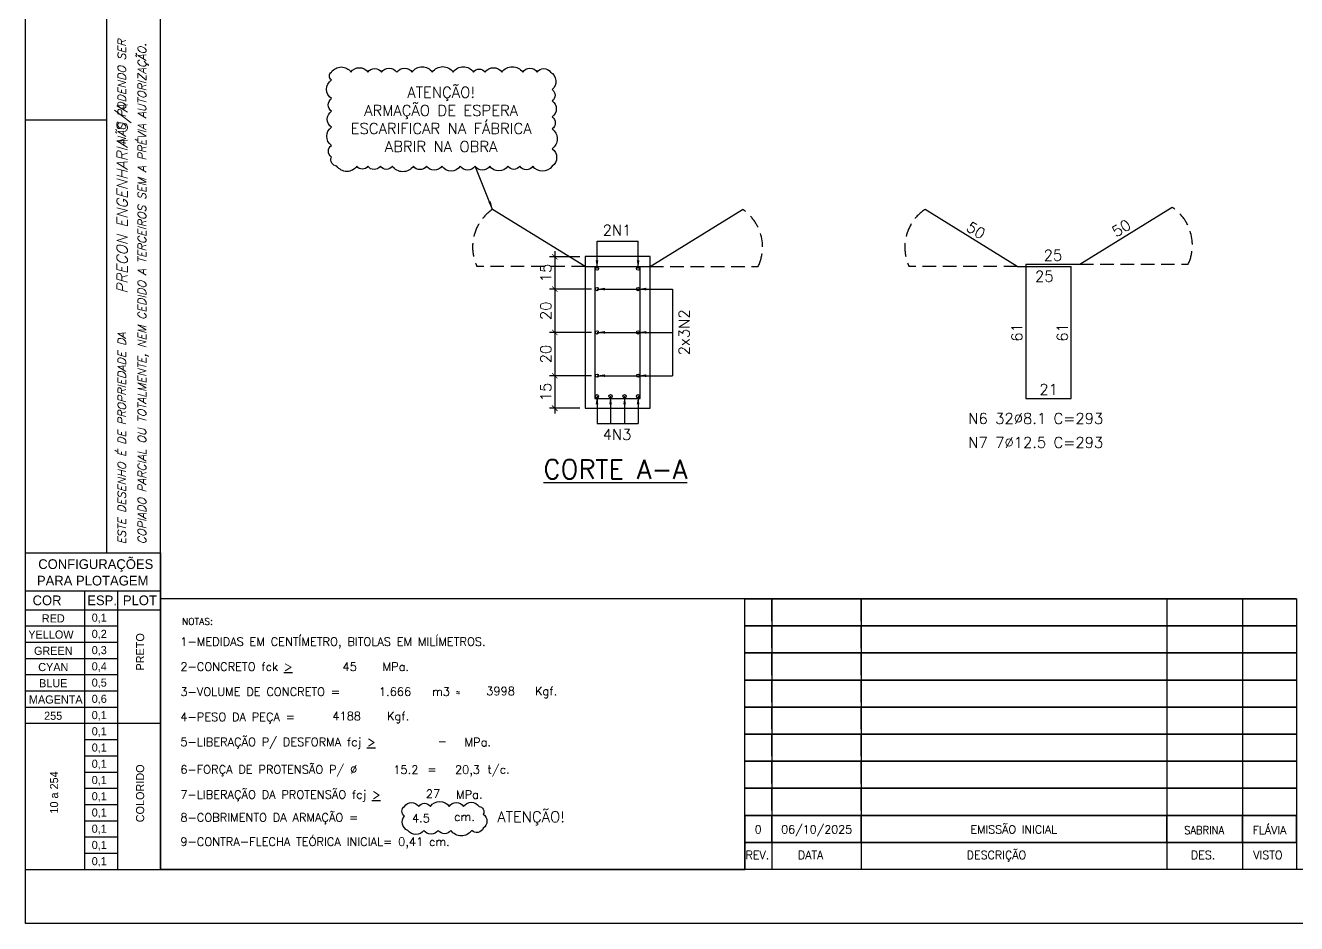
# Model space of a CAD drawing. Header units: centimetres. Extents: x 0 to 6700, y 10 to 1495.
# Drawn here: x 2300 to 3475, y 10 to 840 of the extents above; entities that cross this region are included whole.
import ezdxf
from ezdxf.enums import TextEntityAlignment as Align

# ---------------------------------------------------------------- set-up
doc = ezdxf.new("R2010")
doc.units = ezdxf.units.CM
doc.header["$LTSCALE"] = 50
doc.header["$MEASUREMENT"] = 0
doc.header["$PDMODE"] = 67
doc.linetypes.add('HIDDEN', pattern=[0.375, 0.25, -0.125])
for name, color, linetype in [('COTAS-PRECON', 1, 'Continuous'), ('FORMATO-PRECON', 2, 'Continuous'), ('LINHA-01-PRECON', 1, 'Continuous'), ('LINHA-02-PRECON', 2, 'Continuous'), ('LINHA-04-PRECON', 4, 'Continuous'), ('LINHA-05-PRECON', 5, 'Continuous'), ('LINHA-PRECON-TRACEJADA', 1, 'HIDDEN'), ('NOTAS-PRECON', 2, 'Continuous'), ('X1', 2, 'Continuous')]:
    doc.layers.add(name, color=color, linetype=linetype)
doc.styles.add('PRECON-ROMANS', font='romans.shx')
doc.styles.add('R060', font='ACENT.shx', dxfattribs={"height": 75})
doc.styles.add('ROMANS', font='ROMANS.SHX', dxfattribs={"oblique": 15, "height": 3})
doc.styles.get("Standard").update_dxf_attribs({"font": 'romans.shx'})
doc.dimstyles.new('ESC50-25', dxfattribs={"dimscale": 50, "dimtxt": 0.2, "dimasz": 0.1, "dimexe": 0.1, "dimexo": 0.1, "dimgap": 0.065, "dimtad": 1, "dimdec": 1, "dimlfac": 0.5, "dimzin": 12, "dimdsep": 46, "dimtxsty": 'Standard', "dimblk": 'ARCHTICK', "dimcen": 0.09, "dimdle": 0.1, "dimclrd": 256, "dimclre": 256, "dimclrt": 2, "dimaunit": 1, "dimazin": 0, "dimtfac": 1, "dimtdec": 1, "dimtix": 1, "dimtmove": 1, "dimatfit": 3, "dimfxl": 1, "dimtolj": 1, "dimtzin": 0, "dimlwd": -1, "dimlwe": -1, "dimarcsym": 0})
doc.dimstyles.new('ESC50-50', dxfattribs={"dimscale": 50, "dimtxt": 0.2, "dimasz": 0.15, "dimexe": 0.15, "dimexo": 0.15, "dimgap": 0.08, "dimtad": 1, "dimdec": 1, "dimzin": 12, "dimdsep": 46, "dimtxsty": 'Standard', "dimblk": 'ARCHTICK', "dimcen": 0.09, "dimdle": 0.15, "dimclrd": 256, "dimclre": 256, "dimclrt": 2, "dimazin": 3, "dimtfac": 1, "dimtdec": 1, "dimtix": 1, "dimtmove": 2, "dimatfit": 2, "dimfxl": 0.15, "dimtolj": 1, "dimtzin": 0, "dimarcsym": 0})

# ---------------------------------------------------------------- blocks, each defined once
blk = doc.blocks.new('REV-A3-V')
at = {"layer": 'FORMATO-PRECON', "color": 1}
for p, q in [((780, 50), (780, 9.1)), ((920, 50), (920, 9.1))]:
    blk.add_line(p, q, dxfattribs=at)
for points in [[(1020, 50), (0, 50)], [(50, 9.1), (50, 50)], [(50, 50), (50, 0)], [(215, 9.1), (215, 50)], [(215, 50), (215, 0)], [(780, 50), (780, 0)], [(920, 50), (920, 0)]]:
    blk.add_lwpolyline(points, dxfattribs=at)
blk.add_lwpolyline([(1020, 0), (0, 0), (0, 50), (1020, 50)], close=True, dxfattribs=at)
at = {"layer": 'FORMATO-PRECON', "color": 2, "style": 'PRECON-ROMANS', "flags": 12}
for p in [(24.8, 24), (132.8, 24), (497.2, 24)]:
    blk.add_attdef('X', text='', height=15, dxfattribs=at).set_placement(p, align=Align.MIDDLE_CENTER)
at = {"layer": 'FORMATO-PRECON', "style": 'PRECON-ROMANS', "flags": 12}
for p in [(849.1, 22.6), (970, 22.6)]:
    blk.add_attdef('X', text='', height=15, dxfattribs=at).set_placement(p, align=Align.MIDDLE_CENTER)
blk = doc.blocks.new('A$C6E105C5C')
at = {"layer": 'FORMATO-PRECON', "color": 6}
for q in [(1020, 50), (0, 0)]:
    blk.add_line((0, 50), q, dxfattribs=at)
at = {"layer": 'FORMATO-PRECON', "color": 3}
blk.add_lwpolyline([(0, 50), (1020, 50), (1020, 0), (0, 0)], close=True, dxfattribs=at)
at = {"layer": 'FORMATO-PRECON', "color": 1}
for points in [[(50, 50), (50, 0)], [(215, 50), (215, 0)], [(780, 50), (780, 0)], [(920, 50), (920, 0)]]:
    blk.add_lwpolyline(points, dxfattribs=at)
at = {"layer": 'FORMATO-PRECON', "style": 'ROMANS'}
for s, p in [('REV.', (1.3, 19.2)), ('DATA', (98.1, 19.2)), ('DESCRIÇÃO', (410.2, 19.2)), ('DES.', (824.6, 19.2)), ('VISTO', (940, 19.2))]:
    blk.add_text(s, height=15, dxfattribs=at).set_placement(p)
blk = doc.blocks.new('A$C0AF02B9D')
at = {"layer": 'FORMATO-PRECON', "color": 1}
for p, q in [((0, 585), (250, 585)), ((0, 0), (0, 585)), ((250, 585), (250, 0)), ((0, 480), (250, 480)), ((0, 450), (170.7, 450)), ((0, 420), (170.7, 420)), ((0, 390), (170.7, 390)), ((0, 360), (170.7, 360)), ((0, 330), (170.7, 330)), ((0, 300), (170.7, 300)), ((110.1, 240), (170.7, 240)), ((110.1, 210), (170.7, 210)), ((110.1, 180), (170.7, 180)), ((110.1, 150), (170.7, 150)), ((110.1, 150), (170.7, 150)), ((110.1, 120), (170.7, 120)), ((110.1, 120), (170.7, 120)), ((110.1, 90), (170.7, 90)), ((110.1, 90), (170.7, 90)), ((110.1, 60), (170.7, 60)), ((110.1, 60), (170.7, 60)), ((110.1, 30), (170.7, 30)), ((110.1, 30), (170.7, 30)), ((0, 0), (250, 0)), ((110.1, 0), (170.7, 0)), ((110.1, 0), (170.7, 0)), ((110.1, 0), (170.7, 0))]:
    blk.add_line(p, q, dxfattribs=at)
at = {"layer": 'FORMATO-PRECON'}
for p, q in [((0, 515), (250, 515)), ((110.1, 0), (110.1, 515)), ((170.7, 0), (170.7, 515)), ((0, 270), (250, 270))]:
    blk.add_line(p, q, dxfattribs=at)
at = {"layer": 'FORMATO-PRECON', "style": 'R060'}
for s, p in [('CONFIGURAÇÕES ', (133.4, 563.9)), ('PARA PLOTAGEM', (124.3, 533.7)), ('COR', (40, 497.3)), ('ESP.', (141.8, 497.3)), ('PLOT', (211.6, 497.3))]:
    blk.add_text(s, height=18, dxfattribs=at).set_placement(p, align=Align.MIDDLE)
at = {"layer": 'FORMATO-PRECON', "color": 1, "style": 'R060'}
for s, p in [('RED', (51.5, 464)), ('0,1', (136.5, 464)), ('YELLOW', (47.2, 434)), ('0,2', (136.5, 434)), ('GREEN', (51.5, 404)), ('0,3', (136.5, 404)), ('CYAN', (51.5, 374)), ('0,4', (136.5, 374)), ('0,5', (136.5, 344)), ('BLUE', (51.5, 344)), ('MAGENTA', (56.1, 314)), ('0,6', (136.5, 314)), ('255', (51.3, 284)), ('0,1', (136.5, 284)), ('0,1', (136.5, 254)), ('0,1', (136.5, 224)), ('0,1', (136.5, 194)), ('0,1', (136.5, 164)), ('0,1', (136.5, 134)), ('0,1', (136.5, 104)), ('0,1', (136.5, 74)), ('0,1', (136.5, 44)), ('0,1', (136.5, 14))]:
    blk.add_text(s, height=15, dxfattribs=at).set_placement(p, align=Align.MIDDLE)
for s, p in [('PRETO', (212, 402.1)), ('COLORIDO', (212, 140.6)), ('10 a 254', (53, 142.2))]:
    blk.add_text(s, height=15, rotation=90, dxfattribs=at).set_placement(p, align=Align.MIDDLE)
blk = doc.blocks.new('A$C432D58B7')
at = {"layer": 'LINHA-01-PRECON'}
blk.add_blockref('A$C0AF02B9D', (0, 0), dxfattribs=at)
blk = doc.blocks.new('A$C550964AD')
at = {"layer": 'LINHA-01-PRECON'}
blk.add_blockref('A$C432D58B7', (0, 0), dxfattribs=at)
blk = doc.blocks.new('A$C12EB5E76')
at = {"layer": 'FORMATO-PRECON', "color": 6}
blk.add_line((35.3, 3089.3), (35.3, 1939.3), dxfattribs=at)
at = {"layer": 'FORMATO-PRECON'}
for points in [[(-114.7, 1254.3), (-114.7, 4224.3), (4085.3, 4224.3), (4085.3, 1254.3)], [(135.3, 1939.3), (135.3, 3089.3), (35.3, 3089.3), (35.3, 1939.3)]]:
    blk.add_lwpolyline(points, close=True, dxfattribs=at)
at = {"layer": 'FORMATO-PRECON', "color": 6}
blk.add_lwpolyline([(135.3, 1354.3), (135.3, 4124.3), (3985.3, 4124.3), (3985.3, 1354.3)], close=True, dxfattribs=at)
at = {"layer": 'FORMATO-PRECON'}
blk.add_lwpolyline([(-114.7, 2739.3), (35.3, 2739.3)], dxfattribs=at)
at = {"layer": 'LINHA-05-PRECON'}
blk.add_blockref('A$C550964AD', (-114.7, 1354.3), dxfattribs=at)
at = {"layer": 'FORMATO-PRECON', "style": 'ROMANS', "oblique": 15}
for s, p in [('ESTE DESENHO É DE PROPRIEDADE DA                            NÃO PODENDO SER', (70.9, 1955.1)), ('COPIADO PARCIAL OU TOTALMENTE, NEM CEDIDO A TERCEIROS SEM A PRÉVIA AUTORIZAÇÃO.', (108.3, 1955.1))]:
    blk.add_text(s, height=15, rotation=90, dxfattribs=at).set_placement(p)
at = {"layer": 'FORMATO-PRECON', "color": 3, "style": 'ROMANS', "oblique": 15}
blk.add_text('PRECON ENGENHARIA S/A', height=20, rotation=90, dxfattribs=at).set_placement((74, 2418.3))
blk = doc.blocks.new('NOTAS')
at = {"layer": 'NOTAS-PRECON', "color": 3, "style": 'ROMANS'}
blk.add_text('NOTAS:', height=11.93, dxfattribs=at).set_placement((9112.7, 411.6))
at = {"layer": 'NOTAS-PRECON', "style": 'ROMANS'}
for s, height, p in [('1-MEDIDAS EM CENTÍMETRO, BITOLAS EM MILÍMETROS. ', 14.918, (9109.9, 374)), ('2-CONCRETO fck %%U>%%U ', 14.918, (9109.9, 329.3)), ('3-VOLUME DE CONCRETO =', 14.918, (9109.9, 284.5)), ('≈ ', 14.92, (9601.3, 284.5)), ('4-PESO DA PEÇA =', 14.918, (9109.9, 239.7)), ('5-LIBERAÇÃO P/ DESFORMA fcj %%U>', 14.918, (9109.9, 195)), ('6-FORÇA DE PROTENSÃO P/ %%C', 14.918, (9109.8, 145.9)), ('t/c.', 14.92, (9658.1, 145.9)), ('=', 14.9, (9550.9, 145.9)), ('7-LIBERAÇÃO DA PROTENSÃO fcj %%U>', 14.918, (9109.8, 101.2)), ('MPa.', 14.92, (9601.8, 101.2)), ('8-COBRIMENTO DA ARMAÇÃO =', 14.918, (9109.9, 60.3)), ('9-CONTRA-FLECHA TEÓRICA INICIAL= 0,41 cm.', 14.918, (9109.9, 17.1))]:
    blk.add_text(s, height=height, dxfattribs=at).set_placement(p)
at = {"layer": 'NOTAS-PRECON', "color": 2, "style": 'PRECON-ROMANS'}
for s, p in [('   MPa.', (9477.7, 336.7)), ('m3', (9575.1, 292.2)), ('Kgf.', (9762.6, 293.3)), ('Kgf.', (9498.6, 248.6)), ('MPa.', (9640.7, 202.1)), ('cm.', (9616.9, 69.1))]:
    blk.add_text(s, height=14.92, dxfattribs=at).set_placement(p, align=Align.MIDDLE_CENTER)
at = {"layer": 'NOTAS-PRECON', "color": 2, "style": 'PRECON-ROMANS', "flags": 8}
for tag, p in [('A', (9412.1, 336.7)), ('B', (9493.1, 292.2)), ('C', (9681.4, 293.3)), ('D', (9406.7, 248.6)), ('E', (9577.4, 203.8)), ('F', (9512.4, 153)), ('G', (9622.3, 153)), ('H', (9560.8, 110)), ('I', (9539.2, 69.1))]:
    blk.add_attdef(tag, text='', height=14.9, dxfattribs=at).set_placement(p, align=Align.MIDDLE_CENTER)
blk = doc.blocks.new('_ArchTick')
at = {"color": 0, "linetype": 'ByBlock', "const_width": 0.15}
blk.add_lwpolyline([(-0.5, -0.5), (0.5, 0.5)], dxfattribs=at)
blk = doc.blocks.new('*D79')
at = {"layer": 'Defpoints', "color": 0, "transparency": 16777216}
for p in [(3131.7, 669.6), (3216.8, 616.9), (3216.8, 616.9)]:
    blk.add_point(p, dxfattribs=at)
at = {"layer": 'LINHA-01-PRECON', "color": 2, "transparency": 16777216, "insert": (3178.6, 650.3), "char_height": 10, "attachment_point": 5, "rotation": 328.2264}
blk.add_mtext('\\A1;50', dxfattribs=at)
blk = doc.blocks.new('*D80')
at = {"layer": 'Defpoints', "color": 0, "transparency": 16777216}
for p in [(3359.9, 671.6), (3359.9, 671.6), (3274.8, 618.9)]:
    blk.add_point(p, dxfattribs=at)
at = {"layer": 'LINHA-01-PRECON', "color": 2, "transparency": 16777216, "insert": (3313, 652.3), "char_height": 10, "attachment_point": 5, "rotation": 31.7736}
blk.add_mtext('\\A1;50', dxfattribs=at)
blk = doc.blocks.new('*D81')
at = {"layer": 'Defpoints', "color": 0, "transparency": 16777216}
for p in [(3224.8, 618.9), (3274.8, 618.9), (3274.8, 618.9)]:
    blk.add_point(p, dxfattribs=at)
at = {"layer": 'LINHA-01-PRECON', "color": 2, "transparency": 16777216, "insert": (3249.8, 627.2), "char_height": 10, "attachment_point": 5}
blk.add_mtext('\\A1;25', dxfattribs=at)
blk = doc.blocks.new('*D82')
at = {"layer": 'Defpoints', "color": 0, "transparency": 16777216}
for p in [(3216.8, 616.9), (3266.8, 616.9), (3266.8, 616.9)]:
    blk.add_point(p, dxfattribs=at)
at = {"layer": 'LINHA-01-PRECON', "color": 2, "transparency": 16777216, "insert": (3241.8, 607.8), "char_height": 10, "attachment_point": 5}
blk.add_mtext('\\A1;25', dxfattribs=at)
blk = doc.blocks.new('*D83')
at = {"layer": 'Defpoints', "color": 0, "transparency": 16777216}
for p in [(3224.8, 616.9), (3224.8, 494.9), (3224.8, 494.9)]:
    blk.add_point(p, dxfattribs=at)
at = {"layer": 'LINHA-01-PRECON', "color": 2, "transparency": 16777216, "insert": (3216.5, 555.9), "char_height": 10, "attachment_point": 5, "rotation": 90}
blk.add_mtext('\\A1;61', dxfattribs=at)
blk = doc.blocks.new('*D84')
at = {"layer": 'Defpoints', "color": 0, "transparency": 16777216}
for p in [(3224.8, 494.9), (3224.8, 494.9), (3266.8, 494.9)]:
    blk.add_point(p, dxfattribs=at)
at = {"layer": 'LINHA-01-PRECON', "color": 2, "transparency": 16777216, "insert": (3245.8, 503.2), "char_height": 10, "attachment_point": 5}
blk.add_mtext('\\A1;21', dxfattribs=at)
blk = doc.blocks.new('*D85')
at = {"layer": 'Defpoints', "color": 0, "transparency": 16777216}
for p in [(3266.8, 616.9), (3266.8, 616.9), (3266.8, 494.9)]:
    blk.add_point(p, dxfattribs=at)
at = {"layer": 'LINHA-01-PRECON', "color": 2, "transparency": 16777216, "insert": (3258.5, 555.9), "char_height": 10, "attachment_point": 5, "rotation": 90}
blk.add_mtext('\\A1;61', dxfattribs=at)
blk = doc.blocks.new('*D86')
at = {"layer": 'COTAS-PRECON', "transparency": 16777216}
for p, q in [((2812.4, 625.9), (2784.3, 625.9)), ((2789.3, 630.9), (2789.3, 590.9)), ((2823.4, 595.9), (2784.3, 595.9))]:
    blk.add_line(p, q, dxfattribs=at)
at = {"layer": 'Defpoints', "color": 0, "transparency": 16777216}
for p in [(2817.4, 625.9), (2789.3, 595.9), (2828.4, 595.9)]:
    blk.add_point(p, dxfattribs=at)
at = {"layer": 'COTAS-PRECON', "transparency": 16777216, "xscale": 5, "yscale": 5, "zscale": 5}
for p, rotation in [((2789.3, 625.9), 90), ((2789.3, 595.9), 270)]:
    blk.add_blockref('_ArchTick', p, dxfattribs=dict(at, rotation=rotation))
at = {"layer": 'COTAS-PRECON', "color": 2, "transparency": 16777216, "insert": (2781, 610.9), "char_height": 10, "attachment_point": 5, "rotation": 90}
blk.add_mtext('\\A1;15', dxfattribs=at)
blk = doc.blocks.new('*D87')
at = {"layer": 'COTAS-PRECON', "transparency": 16777216}
for p, q in [((2789.3, 600.9), (2789.3, 550.9)), ((2823.4, 595.9), (2784.3, 595.9)), ((2823.4, 555.9), (2784.3, 555.9))]:
    blk.add_line(p, q, dxfattribs=at)
at = {"layer": 'Defpoints', "color": 0, "transparency": 16777216}
for p in [(2828.4, 595.9), (2789.3, 555.9), (2828.4, 555.9)]:
    blk.add_point(p, dxfattribs=at)
at = {"layer": 'COTAS-PRECON', "transparency": 16777216, "xscale": 5, "yscale": 5, "zscale": 5}
for p, rotation in [((2789.3, 595.9), 90), ((2789.3, 555.9), 270)]:
    blk.add_blockref('_ArchTick', p, dxfattribs=dict(at, rotation=rotation))
at = {"layer": 'COTAS-PRECON', "color": 2, "transparency": 16777216, "insert": (2781, 575.9), "char_height": 10, "attachment_point": 5, "rotation": 90}
blk.add_mtext('\\A1;20', dxfattribs=at)
blk = doc.blocks.new('*D88')
at = {"layer": 'COTAS-PRECON', "transparency": 16777216}
for p, q in [((2823.4, 555.9), (2784.3, 555.9)), ((2789.3, 560.9), (2789.3, 510.9)), ((2823.4, 515.9), (2784.3, 515.9))]:
    blk.add_line(p, q, dxfattribs=at)
at = {"layer": 'Defpoints', "color": 0, "transparency": 16777216}
for p in [(2828.4, 555.9), (2789.3, 515.9), (2828.4, 515.9)]:
    blk.add_point(p, dxfattribs=at)
at = {"layer": 'COTAS-PRECON', "transparency": 16777216, "xscale": 5, "yscale": 5, "zscale": 5}
for p, rotation in [((2789.3, 555.9), 90), ((2789.3, 515.9), 270)]:
    blk.add_blockref('_ArchTick', p, dxfattribs=dict(at, rotation=rotation))
at = {"layer": 'COTAS-PRECON', "color": 2, "transparency": 16777216, "insert": (2781, 535.9), "char_height": 10, "attachment_point": 5, "rotation": 90}
blk.add_mtext('\\A1;20', dxfattribs=at)
blk = doc.blocks.new('*D89')
at = {"layer": 'COTAS-PRECON', "transparency": 16777216}
for p, q in [((2789.3, 520.9), (2789.3, 480.9)), ((2823.4, 515.9), (2784.3, 515.9)), ((2812.4, 485.9), (2784.3, 485.9))]:
    blk.add_line(p, q, dxfattribs=at)
at = {"layer": 'Defpoints', "color": 0, "transparency": 16777216}
for p in [(2828.4, 515.9), (2789.3, 485.9), (2817.4, 485.9)]:
    blk.add_point(p, dxfattribs=at)
at = {"layer": 'COTAS-PRECON', "transparency": 16777216, "xscale": 5, "yscale": 5, "zscale": 5}
for p, rotation in [((2789.3, 515.9), 90), ((2789.3, 485.9), 270)]:
    blk.add_blockref('_ArchTick', p, dxfattribs=dict(at, rotation=rotation))
at = {"layer": 'COTAS-PRECON', "color": 2, "transparency": 16777216, "insert": (2781, 500.9), "char_height": 10, "attachment_point": 5, "rotation": 90}
blk.add_mtext('\\A1;15', dxfattribs=at)

msp = doc.modelspace()

# ---------------------------------------------------------------- linework, layer by layer
at = {"layer": 'COTAS-PRECON'}
for points in [[(2582.85, 796.448, -0.52056705), (2600.94, 796.448, -0.52056705), (2616.59, 796.448, -0.52056705), (2629.129, 796.448, -0.52056705), (2643.319, 796.448, -0.52056705), (2657.51, 796.448, -0.52056705), (2676.104, 796.448, -0.52056705), (2695.455, 796.448, -0.52056705), (2714.096, 796.448, -0.52056705), (2724.829, 796.448, -0.52056705), (2740.465, 796.448, -0.52056705), (2759.644, 796.448, -0.52056705), (2773.061, 796.448, -0.52056705), (2785.3, 796.448, -0.52056705), (2786.85, 780.222, -0.52056705), (2786.85, 769.92, -0.52056705), (2786.85, 755.062, -0.52056705), (2786.85, 743.902, -0.52056705), (2786.85, 725.648, -0.52056705), (2786.823, 709.448, -0.52056705), (2769.062, 709.448, -0.52056705), (2756.912, 709.448, -0.52056705), (2745.946, 709.448, -0.52056705), (2729.252, 709.448, -0.52056705), (2715.637, 709.448, -0.52056705), (2702.01, 709.448, -0.52056705), (2684.985, 709.448, -0.52056705), (2670.732, 709.448, -0.52056705), (2658.615, 709.448, -0.52056705), (2639.173, 709.448, -0.52056705), (2628.152, 709.448, -0.52056705), (2616.439, 709.448, -0.52056705), (2606.357, 709.448, -0.52056705), (2587.915, 709.448, -0.52056705), (2582.85, 717.948, -0.52056705), (2582.85, 728.735, -0.52056705), (2582.85, 745.483, -0.52056705), (2582.85, 760.251, -0.52056705), (2582.85, 771.899, -0.52056705), (2582.85, 789.14, -0.52056705)], [(2650.325, 118.008, -0.52056705), (2663.551, 118.008, -0.52056705), (2674.372, 118.008, -0.52056705), (2691.631, 118.008, -0.52056705), (2705.016, 118.008, -0.52056705), (2719.403, 118.008, -0.52056705), (2723.248, 110.711, -0.52056705), (2723.248, 97.828, -0.52056705), (2712.493, 95.8, -0.52056705), (2693.224, 95.8, -0.52056705), (2681.647, 95.8, -0.52056705), (2668.27, 95.8, -0.52056705), (2653.521, 95.8, -0.52056705), (2650.325, 109.093, -0.52056705)]]:
    msp.add_lwpolyline(points, format="xyb", close=True, dxfattribs=at)
at = {"layer": 'FORMATO-PRECON', "color": 6}
for points in [[(2425, 59.728), (2965, 59.728), (2965, 309.728), (2425, 309.728)], [(2965, 309.728), (3475, 309.728), (3475, 59.728), (2965, 59.728)]]:
    msp.add_lwpolyline(points, close=True, dxfattribs=at)
at = {"layer": 'LINHA-02-PRECON'}
for p, q in [((2877.35, 625.948), (2817.35, 625.948)), ((2817.35, 625.948), (2817.35, 485.948)), ((2877.35, 485.948), (2877.35, 625.948)), ((2817.35, 485.948), (2877.35, 485.948))]:
    msp.add_line(p, q, dxfattribs=at)
at = {"layer": 'LINHA-04-PRECON'}
for p, q in [((3274.789, 618.948), (3359.854, 671.636)), ((2817.35, 616.948), (2731.885, 669.636)), ((2877.35, 616.948), (2962.816, 669.636)), ((3216.789, 616.948), (3131.723, 669.636)), ((2817.35, 616.948), (2877.35, 616.948)), ((2826.35, 616.948), (2826.35, 494.948)), ((2868.35, 494.948), (2868.35, 616.948)), ((3216.789, 616.948), (3266.789, 616.948)), ((3224.789, 618.948), (3224.789, 494.948)), ((3224.789, 618.948), (3274.789, 618.948)), ((3266.789, 494.948), (3266.789, 616.948)), ((2826.35, 494.948), (2868.35, 494.948)), ((3224.789, 494.948), (3266.789, 494.948))]:
    msp.add_line(p, q, dxfattribs=at)
for centre in [(2828.35, 614.948), (2866.35, 614.948), (2828.35, 595.948), (2866.35, 595.948), (2828.35, 555.948), (2866.35, 555.948), (2828.35, 515.948), (2866.35, 515.948), (2828.35, 496.948), (2840.85, 496.948), (2853.85, 496.948), (2866.35, 496.948)]:
    msp.add_circle(centre, 1.5, dxfattribs=at)
at = {"layer": 'LINHA-PRECON-TRACEJADA'}
for p, q in [((2817.35, 616.948), (2717.35, 616.948)), ((2877.35, 616.948), (2977.35, 616.948)), ((3216.789, 616.948), (3116.789, 616.948)), ((3274.789, 618.948), (3374.789, 618.948))]:
    msp.add_line(p, q, dxfattribs=at)
for centre, radius, start, end in [((3336.694, 636.611), 41.991, 335.125486, 56.525964), ((2755.166, 634.865), 41.845, 123.803835, 205.351565), ((2939.535, 634.865), 41.845, 334.648435, 56.196165), ((3154.884, 634.611), 41.991, 123.474036, 204.874514)]:
    msp.add_arc(centre, radius, start, end, dxfattribs=at)

# ---------------------------------------------------------------- block references
at = {"color": 1, "xscale": 0.5000000000000071, "yscale": 0.5000000000000071, "zscale": 0.5000000000000071}
for name, p in [('REV-A3-V', (2965, 284.728)), ('REV-A3-V', (2965, 259.728)), ('REV-A3-V', (2965, 234.728)), ('REV-A3-V', (2965, 209.728)), ('REV-A3-V', (2965, 184.728)), ('REV-A3-V', (2965, 159.728)), ('REV-A3-V', (2965, 134.728)), ('REV-A3-V', (2965, 109.728)), ('A$C6E105C5C', (2965, 59.728))]:
    msp.add_blockref(name, p, dxfattribs=at)
at = {"color": 1, "xscale": -0.5000000000000071, "yscale": 0.5000000000000071, "zscale": 0.5000000000000071, "rotation": 180}
msp.add_blockref('REV-A3-V', (2965, 109.728), dxfattribs=at)
at = {"color": 1}
ref = msp.add_blockref('REV-A3-V', (2965, 84.728), dxfattribs=dict(at, xscale=0.5000000000000071, yscale=0.5000000000000071, zscale=0.5000000000000071))
ref.add_attrib('X', '0', dxfattribs={"layer": 'FORMATO-PRECON', "color": 2, "height": 7.5, "style": 'PRECON-ROMANS', "flags": 12}).set_placement((2977.375, 96.739), align=Align.MIDDLE_CENTER)
ref.add_attrib('X', '06/10/2025', dxfattribs={"layer": 'FORMATO-PRECON', "color": 2, "height": 7.5, "style": 'PRECON-ROMANS', "flags": 12}).set_placement((3031.391, 96.739), align=Align.MIDDLE_CENTER)
ref.add_attrib('X', 'EMISSÃO INICIAL', dxfattribs={"layer": 'FORMATO-PRECON', "color": 2, "height": 7.5, "style": 'PRECON-ROMANS', "flags": 12}).set_placement((3213.611, 96.739), align=Align.MIDDLE_CENTER)
ref.add_attrib('X', 'SABRINA', dxfattribs={"layer": 'FORMATO-PRECON', "height": 7.5, "style": 'PRECON-ROMANS', "width": 0.9, "flags": 12}).set_placement((3389.562, 96.005), align=Align.MIDDLE_CENTER)
ref.add_attrib('X', 'FLÁVIA', dxfattribs={"layer": 'FORMATO-PRECON', "height": 7.5, "style": 'PRECON-ROMANS', "flags": 12}).set_placement((3450.015, 96.005), align=Align.MIDDLE_CENTER)
at = {"layer": 'COTAS-PRECON', "xscale": 0.5000000000000071, "yscale": 0.5000000000000071, "zscale": 0.5000000000000071}
msp.add_blockref('A$C12EB5E76', (2357.345, -617.411), dxfattribs=at)
at = {"layer": 'LINHA-01-PRECON', "color": 2}
ref = msp.add_blockref('NOTAS', (-2275.496, 72.657), dxfattribs=dict(at, xscale=0.5179736842118017, yscale=0.5179736842118017, zscale=0.5179736842118017))
ref.add_attrib('A', '45', dxfattribs={"layer": 'NOTAS-PRECON', "color": 2, "height": 7.7271, "style": 'PRECON-ROMANS'}).set_placement((2599.72, 247.066), align=Align.MIDDLE_CENTER)
ref.add_attrib('B', '1.666', dxfattribs={"layer": 'NOTAS-PRECON', "color": 2, "height": 7.7271, "style": 'PRECON-ROMANS'}).set_placement((2641.663, 224.009), align=Align.MIDDLE_CENTER)
ref.add_attrib('C', '3998', dxfattribs={"layer": 'NOTAS-PRECON', "color": 2, "height": 7.7271, "style": 'PRECON-ROMANS'}).set_placement((2739.211, 224.583), align=Align.MIDDLE_CENTER)
ref.add_attrib('D', '4188', dxfattribs={"layer": 'NOTAS-PRECON', "color": 2, "height": 7.7271, "style": 'PRECON-ROMANS'}).set_placement((2596.947, 201.402), align=Align.MIDDLE_CENTER)
ref.add_attrib('E', '-', dxfattribs={"layer": 'NOTAS-PRECON', "color": 2, "height": 7.727, "style": 'PRECON-ROMANS'}).set_placement((2685.357, 178.22), align=Align.MIDDLE_CENTER)
ref.add_attrib('F', '15.2', dxfattribs={"layer": 'NOTAS-PRECON', "color": 2, "height": 7.7271, "style": 'PRECON-ROMANS'}).set_placement((2651.686, 151.921), align=Align.MIDDLE_CENTER)
ref.add_attrib('G', '20,3', dxfattribs={"layer": 'NOTAS-PRECON', "color": 2, "height": 7.7271, "style": 'PRECON-ROMANS'}).set_placement((2708.625, 151.921), align=Align.MIDDLE_CENTER)
ref.add_attrib('H', '27', dxfattribs={"layer": 'NOTAS-PRECON', "color": 2, "height": 7.7271, "style": 'PRECON-ROMANS'}).set_placement((2676.772, 129.616), align=Align.MIDDLE_CENTER)
ref.add_attrib('I', '4.5', dxfattribs={"layer": 'NOTAS-PRECON', "color": 2, "height": 7.7271, "style": 'PRECON-ROMANS'}).set_placement((2665.556, 107.078), align=Align.MIDDLE_CENTER)

# ---------------------------------------------------------------- texts
at = {"layer": 'LINHA-01-PRECON', "color": 2, "attachment_point": 5}
for s, insert, char_height in [('\\A1;{\\C4;ATENÇÃO!}\\PARMAÇÃO DE ESPERA\\PESCARIFICAR NA FÁBRICA\\PABRIR NA OBRA', (2684.27, 752.669), 10), ('\\A1;2N1', (2846.85, 650.319), 10), ('\\A1;4N3', (2846.85, 461.577), 10), ('\\A1;{\\L\\C4;CORTE A-A}', (2845.294, 429.528), 17.5), ('\\A1;{\\C4;ATENÇÃO!}', (2767.397, 106.964), 10)]:
    msp.add_mtext(s, dxfattribs=dict(at, insert=insert, char_height=char_height))
at = {"layer": 'LINHA-01-PRECON', "color": 2, "insert": (2908.88, 555.948), "char_height": 10, "attachment_point": 5, "rotation": 90}
msp.add_mtext('\\A1;2x3N2', dxfattribs=at)
at = {"layer": 'X1', "style": 'PRECON-ROMANS'}
for s, p in [('N6 32%%C8.1 C=293', (3171.545, 471.387)), ('N7 7%%C12.5 C=293', (3171.545, 449.243))]:
    msp.add_text(s, height=10, dxfattribs=at).set_placement(p)

# ---------------------------------------------------------------- dimensions: what is measured, and where the dimension line sits
at = {"layer": 'COTAS-PRECON'}
for base, p1, p2, picture, middle in [((2789.256, 595.948), (2817.35, 625.948), (2828.35, 595.948), '*D86', (2781.006, 610.948)), ((2789.256, 555.948), (2828.35, 595.948), (2828.35, 555.948), '*D87', (2781.006, 575.948)), ((2789.256, 515.948), (2828.35, 555.948), (2828.35, 515.948), '*D88', (2781.006, 535.948)), ((2789.256, 485.948), (2828.35, 515.948), (2817.35, 485.948), '*D89', (2781.006, 500.948))]:
    dim = msp.add_linear_dim(base=base, p1=p1, p2=p2, angle=90, dimstyle='ESC50-25', dxfattribs=at)
    dim.commit()
    dim.dimension.update_dxf_attribs({"geometry": picture, "text_midpoint": middle})
at = {"layer": 'LINHA-01-PRECON'}
for p1, p2, picture, middle in [((3274.789, 618.948), (3359.854, 671.636), '*D80', (3312.977, 652.306)), ((3131.723, 669.636), (3216.789, 616.948), '*D79', (3178.6, 650.306)), ((3224.789, 618.948), (3274.789, 618.948), '*D81', (3249.789, 627.198)), ((3224.789, 616.948), (3224.789, 494.948), '*D83', (3216.539, 555.948)), ((3266.789, 494.948), (3266.789, 616.948), '*D85', (3258.539, 555.948)), ((3266.789, 494.948), (3224.789, 494.948), '*D84', (3245.789, 503.198))]:
    dim = msp.add_aligned_dim(p1=p1, p2=p2, distance=0, dimstyle='ESC50-25', override={"dimse1": 1, "dimse2": 1, "dimsd1": 1, "dimsd2": 1, "dimtmove": 2}, dxfattribs=at)
    dim.commit()
    dim.dimension.update_dxf_attribs({"geometry": picture, "text_midpoint": middle})
dim = msp.add_linear_dim(base=(3266.789, 616.948), p1=(3216.789, 616.948), p2=(3266.789, 616.948), angle=0, dimstyle='ESC50-25', override={"dimse1": 1, "dimse2": 1, "dimsd1": 1, "dimsd2": 1, "dimtmove": 2}, dxfattribs=at)
dim.commit()
dim.dimension.update_dxf_attribs({"geometry": '*D82', "text_midpoint": (3241.789, 607.765), "dimtype": 161})

# ---------------------------------------------------------------- leaders
at = {"layer": 'COTAS-PRECON'}
for points in [[(2828.35, 614.948), (2828.35, 640.087), (2866.35, 640.087)], [(2866.35, 614.948), (2866.35, 640.087)], [(2828.35, 595.948), (2898.018, 595.948), (2898.018, 515.948)], [(2866.35, 595.948), (2898.018, 595.948)], [(2828.35, 555.948), (2898.018, 555.948)], [(2866.35, 555.948), (2898.018, 555.948)], [(2828.35, 515.948), (2898.018, 515.948)], [(2866.35, 515.948), (2898.018, 515.948)], [(2828.35, 496.948), (2828.35, 471.809), (2866.35, 471.809)], [(2840.85, 496.948), (2840.85, 471.809)], [(2853.85, 496.948), (2853.85, 471.809)], [(2866.35, 496.948), (2866.35, 471.809)]]:
    msp.add_leader(points, dimstyle='ESC50-50', override={"dimgap": 0.08, "dimtad": 0}, dxfattribs=at)
at = {"layer": 'LINHA-01-PRECON'}
msp.add_leader([(2731.885, 669.636), (2715.637, 709.448)], dimstyle='ESC50-50', override={"dimgap": 0.08, "dimtad": 0}, dxfattribs=at)

doc.saveas('drawing.dxf')
